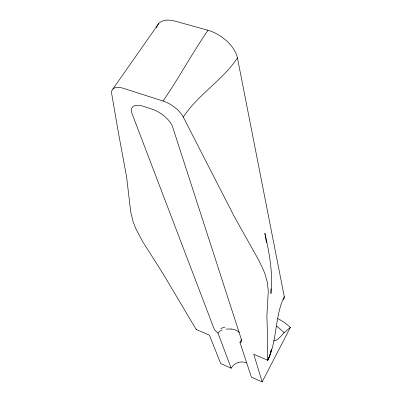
<?xml version="1.0" encoding="UTF-8"?>
<svg xmlns="http://www.w3.org/2000/svg" width="402" height="402" viewBox="0 0 402 402"><rect width="100%" height="100%" fill="white"/><g stroke="black" fill="none" stroke-linecap="round" stroke-linejoin="round"><path stroke-width="0.6" d="M271.35 349.202L269.888 355.157L267.747 360.252L253.752 354.232L262.164 381.9L251.391 377.136L239.959 342.454L241.456 339.424M156.413 27.723L156.896 26.673M246.436 362.88A11.492 10.673 -22 0 0 231.18 368.207L220.728 363.589L209.387 335.147L196.176 329.464L163.041 273.717L142.574 241.456L135.866 228.758L133.047 221.401L130.705 211.869L126.605 176.955L118.429 132.811L111.716 93.847A19.874 9.166 36.1 0 1 123.525 88.37L163.066 101.028A20.115 9.618 34.9 0 1 183.302 117.113L234.16 216.321L259.265 261.159L263.28 269.652L265.345 274.973L267.345 282.38L268.28 291.294L266.878 316.168L267.586 337.152L267.405 353.76L267.747 360.252C277.531 340.248 274.526 316.57 284.264 296.56L237.431 57.903A28.457 16.02 36 0 0 207.97 30.266L175.051 21.135A28.19 15.407 37.3 0 0 157.071 26.401M262.164 381.9L290.395 327.374A69.008 64.179 -22.1 0 0 277.782 318.525M196.176 329.464L196.417 329.042M163.066 101.028C178.865 77.973 192.196 53.335 207.97 30.266M231.18 368.207L217.974 333.062L219.723 331.243L222.145 329.982M237.431 57.903C222.597 80.485 198.005 94.405 183.302 117.113M158.659 23.643L112.867 89.053M290.395 327.374L284.113 332.796L278.601 338.605A41.522 11 -68.6 0 1 273.651 340.881M226.06 329.102L230.572 329.007M239.321 332.554L238.763 332.042A12.286 10.196 -5.4 0 0 231.843 329.122M266.506 242.657L264.868 233.25C269.36 252.989 273.159 273.249 270.963 293.571L270.883 288.762M276.596 326.208A58.174 53.908 -21.8 0 1 284.113 332.796M271.32 350.182A40.888 37.21 -21 0 1 267.747 360.252M239.959 342.454A12.718 3.94 29.2 0 0 241.627 340.198L172.674 127.082A19.577 9.085 34.9 0 0 151.855 109.063L143.579 106.364A19.527 8.995 35.2 0 0 132.032 113.595L213.924 328.399A12.678 3.919 29.4 0 0 217.974 333.062M220.834 328.71A16.005 11.568 27.1 0 1 224.944 327.117M230.572 328.972A8.623 2.799 3.8 0 1 231.864 329.092M284.264 296.56A18.477 6.899 28.7 0 1 283.174 299.686"/></g></svg>
